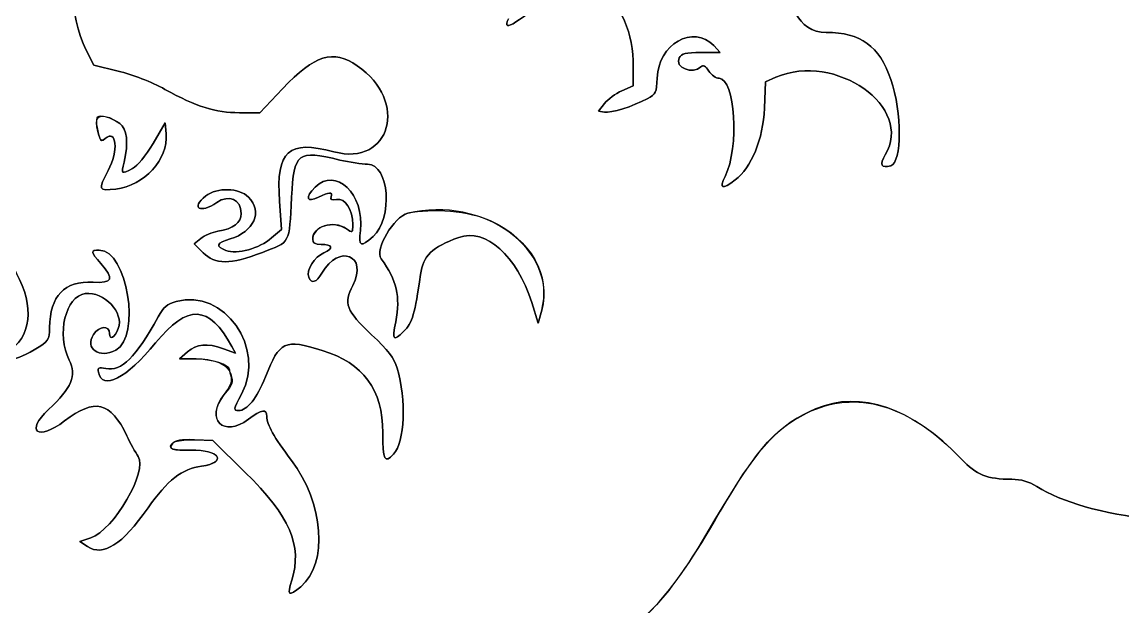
# Model space of a CAD drawing. Extents: x 0 to 106, y 0 to 59.
# Drawn here: x 22.73 to 39.69, y 21.74 to 30.75 of the extents above; entities that cross this region are included whole.
import ezdxf

# ---------------------------------------------------------------- set-up
doc = ezdxf.new("R2010")
doc.units = 0
doc.layers.get('0').update_dxf_attribs({"linetype": 'CONTINUOUS'})

msp = doc.modelspace()

# ---------------------------------------------------------------- linework, layer by layer
at = {"color": 7}
for p, q in [((33.4851, 30.27617), (33.385881, 30.382003)), ((33.385881, 30.382003), (33.4851, 30.27617)), ((23.713255, 30.321943), (23.834434, 30.081172)), ((23.834434, 30.081172), (23.713255, 30.321943)), ((33.192471, 30.27617), (33.4851, 30.27617)), ((33.4851, 30.27617), (33.192471, 30.27617)), ((23.834434, 30.081172), (24.209348, 29.991214)), ((24.209348, 29.991214), (23.834434, 30.081172)), ((32.146839, 29.763937), (32.146839, 30.056037)), ((32.146839, 30.056037), (32.146839, 29.763937)), ((34.345788, 29.895435), (34.185451, 29.826379)), ((34.185451, 29.826379), (34.345788, 29.895435)), ((26.392158, 29.3496), (26.744847, 29.719752)), ((26.744847, 29.719752), (26.392158, 29.3496)), ((31.97142, 29.686679), (32.146839, 29.763937)), ((32.146839, 29.763937), (31.97142, 29.686679)), ((34.185451, 29.826379), (34.167724, 29.418392)), ((34.167724, 29.418392), (34.185451, 29.826379)), ((26.079421, 29.349865), (26.392158, 29.3496)), ((26.392158, 29.3496), (26.079421, 29.349865)), ((31.608941, 29.37209), (31.702604, 29.490623)), ((31.702604, 29.490623), (31.608941, 29.37209)), ((31.702604, 29.358067), (31.608941, 29.37209)), ((31.608941, 29.37209), (31.702604, 29.358067)), ((24.936951, 29.195877), (24.747774, 28.876261)), ((24.747774, 28.876261), (24.936951, 29.195877)), ((24.950974, 29.024692), (24.936951, 29.195877)), ((24.936951, 29.195877), (24.950974, 29.024692)), ((26.696164, 27.986997), (26.726062, 27.55414)), ((26.726062, 27.55414), (26.696164, 27.986997)), ((26.726062, 27.55414), (26.574985, 27.421319)), ((26.574985, 27.421319), (26.726062, 27.55414)), ((25.482257, 27.413911), (25.38198, 27.332684)), ((25.38198, 27.332684), (25.482257, 27.413911)), ((25.38198, 27.332684), (25.519827, 27.194836)), ((25.519827, 27.194836), (25.38198, 27.332684)), ((30.682901, 26.110839), (30.582888, 26.425693)), ((30.582888, 26.425693), (30.682901, 26.110839)), ((30.735817, 26.307954), (30.682901, 26.110839)), ((30.682901, 26.110839), (30.735817, 26.307954)), ((25.281174, 25.669515), (25.157349, 25.560506)), ((25.157349, 25.560506), (25.281174, 25.669515)), ((26.018302, 25.649671), (25.83574, 25.713965)), ((25.83574, 25.713965), (26.018302, 25.649671)), ((25.962739, 25.7518), (26.018302, 25.649671)), ((26.018302, 25.649671), (25.962739, 25.7518)), ((25.157349, 25.560506), (25.413201, 25.559184)), ((25.413201, 25.559184), (25.157349, 25.560506)), ((25.668523, 24.304795), (25.386478, 24.315114)), ((25.397326, 24.315114), (25.669052, 24.304266)), ((26.163293, 23.817698), (25.668523, 24.304795)), ((25.669052, 24.304266), (26.163293, 23.817698)), ((23.622238, 22.746666), (23.790777, 22.80461)), ((23.790777, 22.80461), (23.622238, 22.746666)), ((23.737596, 22.670995), (23.622238, 22.746666)), ((23.622238, 22.746666), (23.737596, 22.670995))]:
    msp.add_line(p, q, dxfattribs=at)
for points in [[(23.52884, 32.578307), (23.393109, 31.788791), (23.474071, 30.79634), (23.713255, 30.321943)], [(23.713255, 30.321943), (23.474071, 30.79634), (23.393109, 31.788791), (23.52884, 32.578307)], [(30.950394, 31.257773), (30.418582, 30.755859), (30.097114, 30.551072), (30.22332, 30.794753)], [(30.22332, 30.794753), (30.097114, 30.551072), (30.418582, 30.755859), (30.950394, 31.257773)], [(32.146839, 30.056037), (32.146839, 30.581234), (31.967187, 31.003244), (31.614762, 31.304604)], [(31.614762, 31.304604), (31.967187, 31.003244), (32.146839, 30.581234), (32.146839, 30.056037)], [(34.749542, 31.357256), (34.447917, 31.084471), (34.686836, 30.584938), (35.119165, 30.584938)], [(35.119165, 30.584938), (34.686836, 30.584938), (34.447917, 31.084471), (34.749542, 31.357256)], [(33.385881, 30.382003), (33.073409, 30.714319), (32.529955, 30.402641), (32.514609, 29.88247)], [(32.514609, 29.88247), (32.529955, 30.402641), (33.073409, 30.714319), (33.385881, 30.382003)], [(35.119165, 30.584938), (35.652564, 30.584938), (35.939637, 30.376711), (36.115055, 29.862891)], [(36.115055, 29.862891), (35.939637, 30.376711), (35.652564, 30.584938), (35.119165, 30.584938)], [(26.744847, 29.719752), (27.243321, 30.242832), (27.519546, 30.327234), (27.895519, 30.072176)], [(27.895519, 30.072176), (27.519546, 30.327234), (27.243321, 30.242832), (26.744847, 29.719752)], [(33.189825, 30.057889), (33.061767, 29.929831), (32.776811, 30.046512), (32.855921, 30.194678)], [(32.855921, 30.194678), (32.776811, 30.046512), (33.061767, 29.929831), (33.189825, 30.057889)], [(32.855921, 30.194678), (32.89164, 30.261353), (32.952759, 30.27617), (33.192471, 30.27617)], [(33.192471, 30.27617), (32.952759, 30.27617), (32.89164, 30.261353), (32.855921, 30.194678)], [(36.028801, 28.701372), (36.474094, 29.431621), (35.262569, 30.291251), (34.345788, 29.895435)], [(34.345788, 29.895435), (35.262569, 30.291251), (36.474094, 29.431621), (36.028801, 28.701372)], [(27.895519, 30.072176), (28.689532, 29.533221), (28.411191, 28.514047), (27.533834, 28.747938)], [(27.533834, 28.747938), (28.411191, 28.514047), (28.689532, 29.533221), (27.895519, 30.072176)], [(33.309946, 29.991743), (33.258352, 30.070589), (33.222104, 30.090433), (33.189825, 30.057889)], [(33.189825, 30.057889), (33.222104, 30.090433), (33.258352, 30.070589), (33.309946, 29.991743)], [(24.209348, 29.991214), (24.436095, 29.93671), (24.72158, 29.82532), (24.931924, 29.709433)], [(24.931924, 29.709433), (24.72158, 29.82532), (24.436095, 29.93671), (24.209348, 29.991214)], [(32.514609, 29.88247), (32.507995, 29.659162), (32.497676, 29.637996), (32.360357, 29.564706)], [(32.360357, 29.564706), (32.497676, 29.637996), (32.507995, 29.659162), (32.514609, 29.88247)], [(33.46896, 29.879295), (33.422129, 29.879295), (33.350427, 29.929831), (33.309946, 29.991743)], [(33.309946, 29.991743), (33.350427, 29.929831), (33.422129, 29.879295), (33.46896, 29.879295)], [(33.562623, 28.369055), (33.784343, 28.817259), (33.718462, 29.879295), (33.46896, 29.879295)], [(33.46896, 29.879295), (33.718462, 29.879295), (33.784343, 28.817259), (33.562623, 28.369055)], [(36.115055, 29.862891), (36.289945, 29.350658), (36.288886, 28.589188), (36.112938, 28.533626)], [(36.112938, 28.533626), (36.288886, 28.589188), (36.289945, 29.350658), (36.115055, 29.862891)], [(24.931924, 29.709433), (25.419286, 29.440617), (25.708211, 29.350129), (26.079421, 29.349865)], [(26.079421, 29.349865), (25.708211, 29.350129), (25.419286, 29.440617), (24.931924, 29.709433)], [(31.702604, 29.490623), (31.753933, 29.555975), (31.875112, 29.644081), (31.97142, 29.686679)], [(31.97142, 29.686679), (31.875112, 29.644081), (31.753933, 29.555975), (31.702604, 29.490623)], [(32.360357, 29.564706), (32.13652, 29.445379), (31.807379, 29.341927), (31.702604, 29.358067)], [(31.702604, 29.358067), (31.807379, 29.341927), (32.13652, 29.445379), (32.360357, 29.564706)], [(23.883117, 29.13423), (23.840519, 29.329492), (24.002708, 29.351717), (24.235806, 29.182384)], [(34.167724, 29.418392), (34.146557, 28.940026), (33.97008, 28.507432), (33.71661, 28.314022)], [(33.71661, 28.314022), (33.97008, 28.507432), (34.146557, 28.940026), (34.167724, 29.418392)], [(23.889202, 29.27975), (23.861156, 29.251704), (23.876767, 29.118619), (23.927038, 28.95934)], [(24.235806, 29.182384), (24.112246, 29.272077), (23.932065, 29.322613), (23.889202, 29.27975)], [(24.301158, 28.589453), (24.372066, 28.894517), (24.349312, 29.100098), (24.235806, 29.182384)], [(24.235806, 29.182384), (24.349312, 29.100098), (24.372066, 28.894517), (24.301158, 28.589453)], [(24.009588, 28.952196), (23.940796, 28.895046), (23.932594, 28.906688), (23.883117, 29.13423)], [(24.009588, 28.952196), (24.18871, 29.100892), (24.219402, 28.767782), (24.055096, 28.458749)], [(24.055096, 28.458749), (24.219402, 28.767782), (24.18871, 29.100892), (24.009588, 28.952196)], [(24.17601, 28.174587), (24.612572, 28.226445), (24.982988, 28.63258), (24.950974, 29.024692)], [(24.950974, 29.024692), (24.982988, 28.63258), (24.612572, 28.226445), (24.17601, 28.174587)], [(23.927038, 28.95934), (23.941854, 28.91198), (23.959317, 28.910657), (24.009588, 28.952196)], [(24.747774, 28.876261), (24.632945, 28.682586), (24.507797, 28.530716), (24.430275, 28.490499)], [(24.430275, 28.490499), (24.507797, 28.530716), (24.632945, 28.682586), (24.747774, 28.876261)], [(27.533834, 28.747938), (26.832424, 28.934734), (26.642982, 28.762755), (26.696164, 27.986997)], [(26.696164, 27.986997), (26.642982, 28.762755), (26.832424, 28.934734), (27.533834, 28.747938)], [(26.88243, 28.049174), (26.917884, 28.737355), (26.972918, 28.779424), (27.626967, 28.621732)], [(27.626967, 28.621732), (26.972918, 28.779424), (26.917884, 28.737355), (26.88243, 28.049174)], [(36.112938, 28.533626), (35.968476, 28.487589), (35.936991, 28.550559), (36.028801, 28.701372)], [(36.028801, 28.701372), (35.936991, 28.550559), (35.968476, 28.487589), (36.112938, 28.533626)], [(24.430275, 28.490499), (24.257237, 28.40107), (24.257237, 28.40107), (24.301158, 28.589453)], [(24.301158, 28.589453), (24.257237, 28.40107), (24.257237, 28.40107), (24.430275, 28.490499)], [(27.943143, 27.536148), (28.009025, 28.092302), (27.562144, 28.520397), (27.245703, 28.20422)], [(27.245703, 28.20422), (27.562144, 28.520397), (28.009025, 28.092302), (27.943143, 27.536148)], [(27.626967, 28.621732), (27.772487, 28.586543), (27.96431, 28.557439), (28.053475, 28.557174)], [(28.053475, 28.557174), (27.96431, 28.557439), (27.772487, 28.586543), (27.626967, 28.621732)], [(28.053475, 28.557174), (28.387643, 28.555586), (28.450349, 27.723737), (28.137347, 27.444073)], [(28.137347, 27.444073), (28.450349, 27.723737), (28.387643, 28.555586), (28.053475, 28.557174)], [(24.055096, 28.458749), (23.896875, 28.161622), (23.905077, 28.142572), (24.17601, 28.174587)], [(24.17601, 28.174587), (23.905077, 28.142572), (23.896875, 28.161622), (24.055096, 28.458749)], [(33.71661, 28.314022), (33.513939, 28.159506), (33.467373, 28.176174), (33.562623, 28.369055)], [(33.562623, 28.369055), (33.467373, 28.176174), (33.513939, 28.159506), (33.71661, 28.314022)], [(26.217798, 28.051291), (26.073864, 28.195224), (25.732817, 28.203956), (25.560309, 28.068224)], [(25.560309, 28.068224), (25.732817, 28.203956), (26.073864, 28.195224), (26.217798, 28.051291)], [(27.245703, 28.20422), (27.085365, 28.043618), (27.114469, 27.955248), (27.296503, 28.049439)], [(27.296503, 28.049439), (27.114469, 27.955248), (27.085365, 28.043618), (27.245703, 28.20422)], [(25.560309, 28.068224), (25.323507, 27.881958), (25.475378, 27.791206), (25.729377, 27.966889)], [(25.729377, 27.966889), (25.475378, 27.791206), (25.323507, 27.881958), (25.560309, 28.068224)], [(25.729377, 27.966889), (25.918025, 28.097593), (26.105614, 28.01372), (26.105614, 27.798879)], [(26.105614, 27.798879), (26.105614, 28.01372), (25.918025, 28.097593), (25.729377, 27.966889)], [(25.934429, 27.406238), (26.306433, 27.517627), (26.442164, 27.82666), (26.217798, 28.051291)], [(26.217798, 28.051291), (26.442164, 27.82666), (26.306433, 27.517627), (25.934429, 27.406238)], [(26.432374, 27.198011), (26.86682, 27.362317), (26.844595, 27.320248), (26.88243, 28.049174)], [(26.88243, 28.049174), (26.844595, 27.320248), (26.86682, 27.362317), (26.432374, 27.198011)], [(27.296503, 28.049439), (27.455252, 28.131724), (27.520869, 28.133312), (27.490707, 28.054995)], [(27.490707, 28.054995), (27.520869, 28.133312), (27.455252, 28.131724), (27.296503, 28.049439)], [(27.490707, 28.054995), (27.473773, 28.010545), (27.496792, 27.999962), (27.576696, 28.015308)], [(27.576696, 28.015308), (27.496792, 27.999962), (27.473773, 28.010545), (27.490707, 28.054995)], [(27.576696, 28.015308), (27.706342, 28.040179), (27.825404, 27.855764), (27.825404, 27.630075)], [(27.825404, 27.630075), (27.825404, 27.855764), (27.706342, 28.040179), (27.576696, 28.015308)], [(30.735817, 26.307954), (30.987965, 27.244577), (29.835971, 28.079337), (28.673393, 27.802054)], [(28.673393, 27.802054), (29.038517, 27.889102), (29.634358, 27.835127), (29.952122, 27.686431)], [(26.105614, 27.798879), (26.105614, 27.656269), (25.987346, 27.566046), (25.744988, 27.523713)], [(25.744988, 27.523713), (25.987346, 27.566046), (26.105614, 27.656269), (26.105614, 27.798879)], [(27.727244, 27.561813), (27.524573, 27.703629), (27.207867, 27.602294), (27.207867, 27.39539)], [(27.207867, 27.403063), (27.207867, 27.602823), (27.528542, 27.700983), (27.727244, 27.561813)], [(28.263818, 27.101173), (28.160366, 27.244842), (28.455641, 27.749931), (28.673393, 27.802054)], [(28.673393, 27.802054), (28.455641, 27.749931), (28.160366, 27.244842), (28.263818, 27.101173)], [(29.952122, 27.686431), (30.564897, 27.399623), (30.880544, 26.844793), (30.735817, 26.307954)], [(25.744988, 27.523713), (25.655559, 27.508102), (25.537555, 27.458625), (25.482257, 27.413911)], [(25.482257, 27.413911), (25.537555, 27.458625), (25.655559, 27.508102), (25.744988, 27.523713)], [(27.825404, 27.630075), (27.825404, 27.497254), (27.822229, 27.495138), (27.727244, 27.561813)], [(27.727244, 27.561813), (27.822229, 27.495138), (27.825404, 27.497254), (27.825404, 27.630075)], [(28.137347, 27.444073), (27.946054, 27.273152), (27.913775, 27.288498), (27.943143, 27.536148)], [(27.943143, 27.536148), (27.913775, 27.288498), (27.946054, 27.273152), (28.137347, 27.444073)], [(30.582888, 26.425693), (30.354024, 27.148005), (29.873541, 27.577423), (29.460527, 27.428992)], [(29.460527, 27.428992), (29.873541, 27.577423), (30.354024, 27.148005), (30.582888, 26.425693)], [(25.871723, 27.230025), (25.705565, 27.293261), (25.723027, 27.343002), (25.934429, 27.406238)], [(25.934429, 27.406238), (25.723027, 27.343002), (25.705565, 27.293261), (25.871723, 27.230025)], [(26.574985, 27.421319), (26.389776, 27.258865), (26.043702, 27.164673), (25.871723, 27.230025)], [(25.871723, 27.230025), (26.043702, 27.164673), (26.389776, 27.258865), (26.574985, 27.421319)], [(27.337513, 27.321571), (27.24094, 27.321571), (27.207867, 27.342473), (27.207867, 27.403063)], [(27.207867, 27.39539), (27.207867, 27.343267), (27.245967, 27.321571), (27.337513, 27.321571)], [(27.337513, 27.321571), (27.516371, 27.321571), (27.53595, 27.263627), (27.380111, 27.194571)], [(27.380111, 27.194571), (27.53595, 27.263627), (27.516371, 27.321571), (27.337513, 27.321571)], [(27.348625, 26.879982), (27.610033, 27.339298), (28.070408, 27.153561), (27.823817, 26.688424)], [(27.823817, 26.688424), (28.070408, 27.153561), (27.610033, 27.339298), (27.348625, 26.879982)], [(29.460527, 27.428992), (29.039311, 27.277386), (28.910459, 27.152767), (28.868655, 26.856963)], [(28.868655, 26.856963), (28.910459, 27.152767), (29.039311, 27.277386), (29.460527, 27.428992)], [(23.920423, 27.233465), (23.781782, 27.233465), (23.784427, 27.210975), (23.944765, 27.028413)], [(23.944765, 27.028413), (23.784427, 27.210975), (23.781782, 27.233465), (23.920423, 27.233465)], [(24.175746, 25.695973), (24.568387, 25.905258), (24.347989, 27.233465), (23.920423, 27.233465)], [(23.920423, 27.233465), (24.347989, 27.233465), (24.568387, 25.905258), (24.175746, 25.695973)], [(25.519827, 27.194836), (25.705565, 27.009363), (25.935487, 27.010157), (26.432374, 27.198011)], [(26.432374, 27.198011), (25.935487, 27.010157), (25.705565, 27.009363), (25.519827, 27.194836)], [(27.380111, 27.194571), (27.23459, 27.130278), (27.106267, 26.922845), (27.146749, 26.817276)], [(27.146749, 26.817276), (27.106267, 26.922845), (27.23459, 27.130278), (27.380111, 27.194571)], [(22.624231, 25.758415), (22.92321, 26.044958), (22.883787, 26.557191), (22.52316, 27.067042)], [(22.52316, 27.067042), (22.883787, 26.557191), (22.92321, 26.044958), (22.624231, 25.758415)], [(23.944765, 27.028413), (24.154844, 26.788965), (24.127327, 26.723613), (23.823586, 26.740547)], [(23.823586, 26.740547), (24.127327, 26.723613), (24.154844, 26.788965), (23.944765, 27.028413)], [(28.486862, 26.13227), (28.561209, 26.523589), (28.505382, 26.766476), (28.263818, 27.101173)], [(28.263818, 27.101173), (28.505382, 26.766476), (28.561209, 26.523589), (28.486862, 26.13227)], [(27.146749, 26.817276), (27.187494, 26.711178), (27.266605, 26.73552), (27.348625, 26.879982)], [(27.348625, 26.879982), (27.266605, 26.73552), (27.187494, 26.711178), (27.146749, 26.817276)], [(28.868655, 26.856963), (28.78293, 26.250539), (28.743507, 26.116395), (28.612274, 25.985162)], [(28.612274, 25.985162), (28.743507, 26.116395), (28.78293, 26.250539), (28.868655, 26.856963)], [(23.823586, 26.740547), (23.385701, 26.765153), (23.159482, 26.52888), (23.153397, 26.041254)], [(23.153397, 26.041254), (23.159482, 26.52888), (23.385701, 26.765153), (23.823586, 26.740547)], [(26.112229, 25.017582), (26.490053, 25.730633), (25.845265, 26.642651), (25.104697, 26.44342)], [(25.104697, 26.44342), (25.845265, 26.642651), (26.490053, 25.730633), (26.112229, 25.017582)], [(27.823817, 26.688424), (27.679354, 26.416168), (27.724069, 26.301074), (28.116445, 25.93251)], [(28.116445, 25.93251), (27.724069, 26.301074), (27.679354, 26.416168), (27.823817, 26.688424)], [(23.457403, 25.540134), (23.256584, 25.934098), (23.399724, 26.529939), (23.70373, 26.565128)], [(23.70373, 26.565128), (23.399724, 26.529939), (23.256584, 25.934098), (23.457403, 25.540134)], [(23.70373, 26.565128), (23.994771, 26.598466), (24.304862, 26.271706), (24.212258, 26.028818)], [(24.212258, 26.028818), (24.304862, 26.271706), (23.994771, 26.598466), (23.70373, 26.565128)], [(24.787197, 25.805775), (25.280115, 26.409289), (25.613225, 26.393943), (25.962739, 25.7518)], [(25.962739, 25.7518), (25.613225, 26.393943), (25.280115, 26.409289), (24.787197, 25.805775)], [(25.104697, 26.44342), (24.967907, 26.406643), (24.909964, 26.357431), (24.827943, 26.208735)], [(24.827943, 26.208735), (24.909964, 26.357431), (24.967907, 26.406643), (25.104697, 26.44342)], [(24.827943, 26.208735), (24.481868, 25.581409), (24.262, 25.364186), (24.020965, 25.41234)], [(24.020965, 25.41234), (24.262, 25.364186), (24.481868, 25.581409), (24.827943, 26.208735)], [(28.612274, 25.985162), (28.448497, 25.821385), (28.431828, 25.840964), (28.486862, 26.13227)], [(28.486862, 26.13227), (28.431828, 25.840964), (28.448497, 25.821385), (28.612274, 25.985162)], [(23.153397, 26.041254), (23.151016, 25.847579), (23.143343, 25.836467), (22.917389, 25.699413)], [(22.917389, 25.699413), (23.143343, 25.836467), (23.151016, 25.847579), (23.153397, 26.041254)], [(24.077056, 25.952089), (24.077056, 26.080677), (23.920158, 26.069564), (23.831788, 25.934891)], [(23.831788, 25.934891), (23.920158, 26.069564), (24.077056, 26.080677), (24.077056, 25.952089)], [(24.212258, 26.028818), (24.156696, 25.882239), (24.077056, 25.83726), (24.077056, 25.952089)], [(24.077056, 25.952089), (24.077056, 25.83726), (24.156696, 25.882239), (24.212258, 26.028818)], [(23.831788, 25.934891), (23.690236, 25.718727), (23.919629, 25.559184), (24.175746, 25.695973)], [(24.175746, 25.695973), (23.919629, 25.559184), (23.690236, 25.718727), (23.831788, 25.934891)], [(23.907723, 25.354661), (23.962227, 25.066001), (24.341639, 25.260734), (24.787197, 25.805775)], [(24.787197, 25.805775), (24.341639, 25.260734), (23.962227, 25.066001), (23.907723, 25.354661)], [(25.83574, 25.713965), (25.574332, 25.806304), (25.422726, 25.794133), (25.281174, 25.669515)], [(25.281174, 25.669515), (25.422726, 25.794133), (25.574332, 25.806304), (25.83574, 25.713965)], [(27.355769, 25.688829), (26.772628, 25.86901), (26.69828, 25.834614), (26.479999, 25.284546)], [(26.479999, 25.284546), (26.69828, 25.834614), (26.772628, 25.86901), (27.355769, 25.688829)], [(28.116445, 25.93251), (28.375737, 25.689094), (28.458551, 25.580086), (28.507235, 25.417102)], [(28.507235, 25.417102), (28.458551, 25.580086), (28.375737, 25.689094), (28.116445, 25.93251)], [(22.917389, 25.699413), (22.5647, 25.485629), (22.378433, 25.522936), (22.624231, 25.758415)], [(22.624231, 25.758415), (22.378433, 25.522936), (22.5647, 25.485629), (22.917389, 25.699413)], [(28.288424, 24.42227), (28.288424, 25.086374), (27.988652, 25.493302), (27.355769, 25.688829)], [(27.355769, 25.688829), (27.988652, 25.493302), (28.288424, 25.086374), (28.288424, 24.42227)], [(23.139374, 24.782368), (23.493386, 25.109922), (23.576201, 25.307301), (23.457403, 25.540134)], [(23.457403, 25.540134), (23.576201, 25.307301), (23.493386, 25.109922), (23.139374, 24.782368)], [(25.413201, 25.559184), (25.709269, 25.557596), (25.906383, 25.471871), (25.945012, 25.327938)], [(25.929667, 25.391173), (25.928344, 25.467109), (25.648944, 25.557861), (25.413201, 25.559184)], [(24.020965, 25.41234), (23.911163, 25.4343), (23.894229, 25.425834), (23.907723, 25.354661)], [(23.907723, 25.354661), (23.894229, 25.425834), (23.911163, 25.4343), (24.020965, 25.41234)], [(25.945012, 25.327938), (25.983906, 25.182946), (25.985758, 25.188767), (25.841031, 25.00647)], [(25.954537, 25.269465), (25.941308, 25.318942), (25.930196, 25.373711), (25.929667, 25.391173)], [(26.479999, 25.284546), (26.348766, 24.954082), (26.197425, 24.764112), (26.065927, 24.764112)], [(26.065927, 24.764112), (26.197425, 24.764112), (26.348766, 24.954082), (26.479999, 25.284546)], [(28.507235, 25.417102), (28.653549, 24.928418), (28.628149, 24.283364), (28.455376, 24.092335)], [(28.455376, 24.092335), (28.628149, 24.283364), (28.653549, 24.928418), (28.507235, 25.417102)], [(25.843677, 25.009909), (25.932842, 25.122357), (25.970412, 25.210199), (25.954537, 25.269465)], [(24.342168, 24.377556), (24.096106, 24.902224), (23.850309, 24.960697), (23.384642, 24.605097)], [(23.384642, 24.605097), (23.850309, 24.960697), (24.096106, 24.902224), (24.342168, 24.377556)], [(25.841031, 25.00647), (25.542582, 24.631291), (25.83521, 24.34025), (26.218856, 24.630497)], [(26.218856, 24.630497), (25.833094, 24.338397), (25.543111, 24.631555), (25.843677, 25.009909)], [(26.065927, 24.764112), (25.983377, 24.764112), (25.986287, 24.779722), (26.112229, 25.017582)], [(26.112229, 25.017582), (25.986287, 24.779722), (25.983377, 24.764112), (26.065927, 24.764112)], [(34.817011, 24.724424), (35.581656, 25.100661), (36.398159, 24.860155), (37.199316, 24.022485)], [(37.199316, 24.022485), (36.446048, 24.810149), (35.650976, 25.082934), (34.956975, 24.791628)], [(23.384642, 24.605097), (22.975597, 24.292889), (22.77081, 24.441056), (23.139374, 24.782368)], [(23.139374, 24.782368), (22.77081, 24.441056), (22.975597, 24.292889), (23.384642, 24.605097)], [(26.218856, 24.630497), (26.423643, 24.785278), (26.502489, 24.797184), (26.502489, 24.673624)], [(26.502489, 24.673624), (26.502489, 24.797184), (26.423643, 24.785278), (26.218856, 24.630497)], [(34.956975, 24.791628), (34.416697, 24.564881), (34.057657, 24.192877), (33.568443, 23.352826)], [(26.502489, 24.673624), (26.502489, 24.545301), (26.609645, 24.353743), (26.881636, 23.996821)], [(26.881636, 23.996821), (26.609645, 24.353743), (26.502489, 24.545301), (26.502489, 24.673624)], [(33.266554, 22.845885), (34.036755, 24.157423), (34.290755, 24.465397), (34.817011, 24.724424)], [(24.519439, 24.056881), (24.475783, 24.118264), (24.396143, 24.262727), (24.342168, 24.377556)], [(24.342168, 24.377556), (24.396143, 24.262727), (24.475783, 24.118264), (24.519439, 24.056881)], [(25.051516, 24.262198), (24.976109, 24.171181), (25.043049, 24.146575), (25.342821, 24.154777)], [(25.028232, 24.185733), (24.976374, 24.26987), (25.135388, 24.325433), (25.397326, 24.315114)], [(25.386478, 24.315114), (25.184336, 24.322522), (25.089351, 24.307441), (25.051516, 24.262198)], [(28.455376, 24.092335), (28.318322, 23.940994), (28.288424, 24.00026), (28.288424, 24.42227)], [(28.288424, 24.42227), (28.288424, 24.00026), (28.318322, 23.940994), (28.455376, 24.092335)], [(25.328269, 24.154512), (25.176399, 24.150279), (25.041461, 24.164302), (25.028232, 24.185733)], [(25.493634, 23.908979), (25.907177, 23.963748), (25.770388, 24.166683), (25.328269, 24.154512)], [(25.342821, 24.154777), (25.772504, 24.166683), (25.897917, 23.96269), (25.493634, 23.908979)], [(23.790777, 22.80461), (24.143467, 22.925789), (24.674485, 23.838335), (24.519439, 24.056881)], [(24.519439, 24.056881), (24.674485, 23.838335), (24.143467, 22.925789), (23.790777, 22.80461)], [(26.881636, 23.996821), (27.380111, 23.342507), (27.448902, 22.410116), (27.02504, 22.053194)], [(27.02504, 22.053194), (27.448902, 22.410116), (27.380111, 23.342507), (26.881636, 23.996821)], [(37.199316, 24.022485), (37.440352, 23.770338), (37.592751, 23.70869), (37.979572, 23.706838)], [(37.979572, 23.706838), (37.592751, 23.70869), (37.440352, 23.770338), (37.199316, 24.022485)], [(25.493634, 23.908979), (25.197565, 23.869821), (24.967907, 23.690434), (24.670516, 23.266042)], [(24.670516, 23.266042), (24.967907, 23.690434), (25.197565, 23.869821), (25.493634, 23.908979)], [(26.884811, 22.151354), (27.052292, 22.691103), (26.862586, 23.129253), (26.163293, 23.817698)], [(26.163293, 23.817698), (26.862586, 23.129253), (27.052292, 22.691103), (26.884811, 22.151354)], [(37.979572, 23.706838), (38.126945, 23.706044), (38.242567, 23.672442), (38.365863, 23.594655)], [(38.365863, 23.594655), (38.242567, 23.672442), (38.126945, 23.706044), (37.979572, 23.706838)], [(38.365863, 23.594655), (38.746598, 23.354413), (39.369162, 23.177142), (40.150476, 23.086655)], [(40.150476, 23.086655), (39.369162, 23.177142), (38.746598, 23.354413), (38.365863, 23.594655)], [(24.670516, 23.266042), (24.273641, 22.699306), (23.979954, 22.512245), (23.737596, 22.670995)], [(23.737596, 22.670995), (23.979954, 22.512245), (24.273641, 22.699306), (24.670516, 23.266042)], [(33.568443, 23.352826), (32.692938, 21.8492), (32.434176, 21.562921), (31.088507, 20.608835)], [(31.198838, 20.693237), (32.288391, 21.457088), (32.706432, 21.892327), (33.266554, 22.845885)], [(27.02504, 22.053194), (26.836922, 21.894973), (26.810728, 21.913229), (26.884811, 22.151354)], [(26.884811, 22.151354), (26.810728, 21.913229), (26.836922, 21.894973), (27.02504, 22.053194)]]:
    msp.add_open_spline(points, degree=3, dxfattribs=at)

doc.saveas('drawing.dxf')
